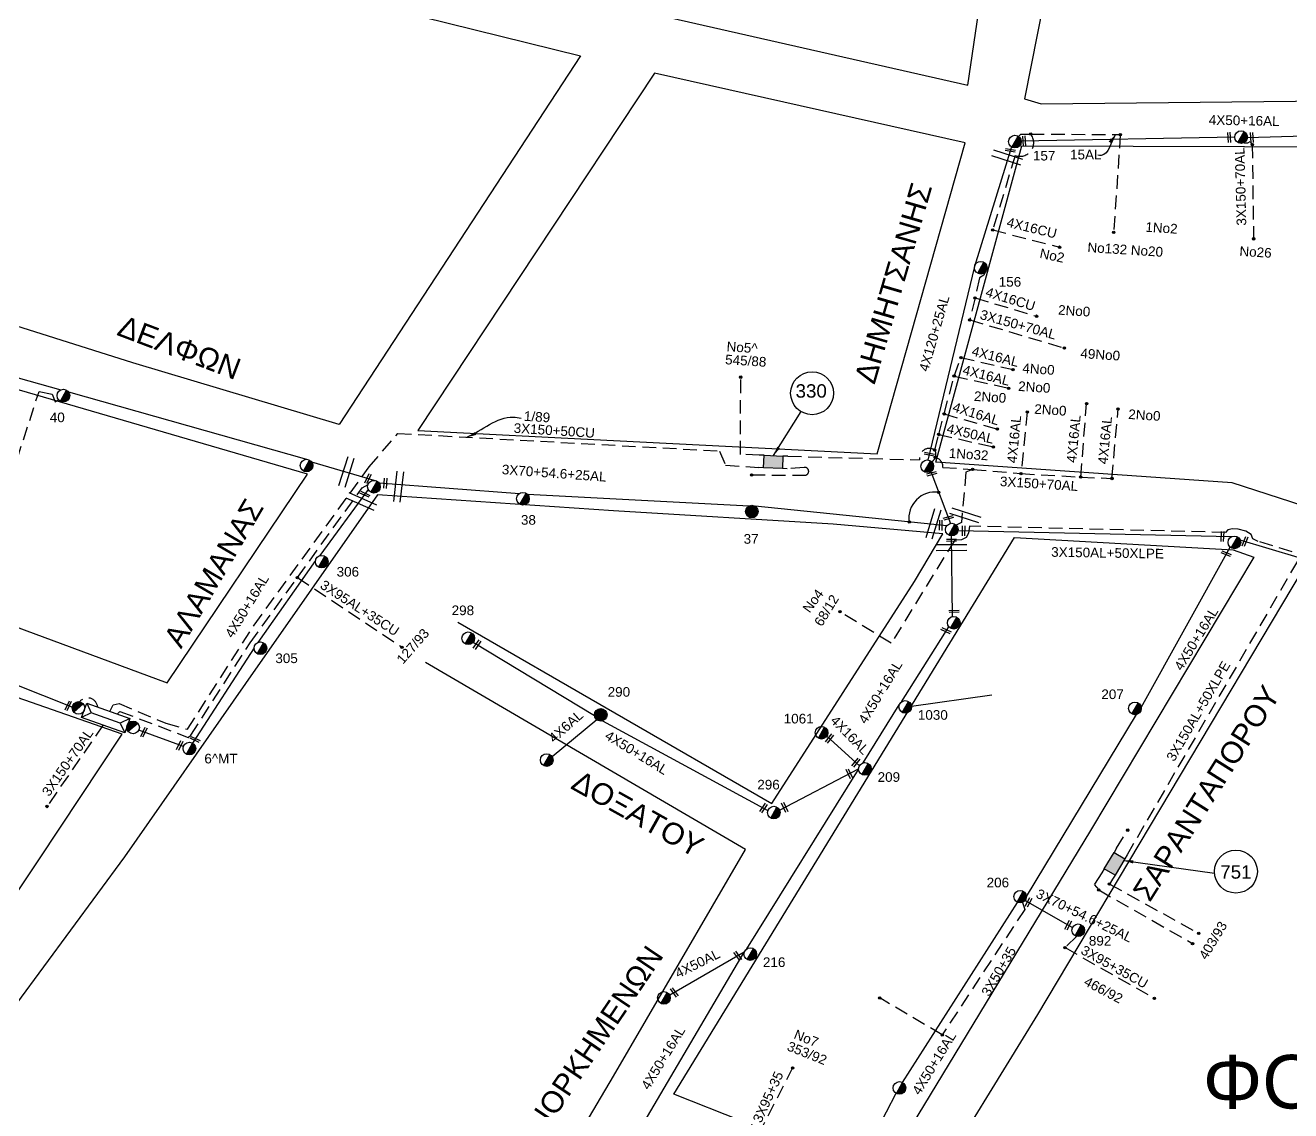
# Model space of a CAD drawing. Header units: millimetres. Extents: x 5016 to 7282, y 2879 to 3911.
# Drawn here: x 5348.2 to 5584.3, y 3512.2 to 3714.8 of the extents above; entities that cross this region are included whole.
import ezdxf

# ---------------------------------------------------------------- set-up
doc = ezdxf.new("R2010")
doc.units = ezdxf.units.MM
doc.linetypes.add('DASHED', pattern=[19.05, 12.7, -6.35])
for name, color, linetype in [('Link Box 4 Διευθύνσεων', 7, 'Continuous'), ('Άγνωστα', 7, 'Continuous'), ('Γέφυρες Εναέριου Δικτύου', 7, 'Continuous'), ('Γυμνά εναέρια ΧΤ (3Φ)   4x50AL', 7, 'Continuous'), ('Γυμνά εναέρια ΧΤ και ΦΟΠ (3Φ)   4x50+16AL', 7, 'Continuous'), ('Εναέρια παροχή ΧΤ 4x16', 7, 'SYN_LINE'), ('Επιγραφές - Σχήματα', 7, 'Continuous'), ('Καλώδια ΧΤ   15AL', 7, 'DASHED'), ('Καλώδια ΧΤ   3x150+50CU', 7, 'DASHED'), ('Καλώδια ΧΤ   3x150AL+50XLPE', 7, 'DASHED'), ('Καλώδια ΧΤ   3x95+35 CU', 7, 'DASHED'), ('Μηχανική τομή', 7, 'Continuous'), ('Στύλος Ξύλινος', 7, 'Continuous'), ('Στύλος Ξύλινος @ 1', 7, 'Continuous'), ('Στύλος ΦΜ', 7, 'Continuous'), ('Στύλος ΦΜ @ 1', 7, 'Continuous'), ('Συνδέσεις', 7, 'Continuous'), ('Συνεστραμμένα ΧΤ   3x70+54.6+25 AL', 7, 'SYN_LINE'), ('Συνεστραμμένα ΧΤ   4x120+25 AL', 7, 'SYN_LINE'), ('Τομή', 7, 'Continuous'), ('Υποσταθμός εναέριος 2 στύλων', 7, 'Continuous'), ('Υποσταθμός πόλεως', 7, 'Continuous'), ('Υπόβαθρο ΔΕΗ', 7, 'Continuous'), ('Υπόγεια καλώδια Δικτύου ΧΤ και Παρ. ΧΤ - 3X150+70 AL', 7, 'DASHED'), ('Υπόγεια καλώδια Παροχών ΧΤ   4x16AL', 7, 'DASHED'), ('Υπόγεια καλώδια Παροχών ΧΤ   4x16CU', 7, 'DASHED'), ('Υπόγεια καλώδια Παροχών ΧΤ   4x50AL', 7, 'DASHED')]:
    doc.layers.add(name, color=color, linetype=linetype)
doc.styles.get("Standard").update_dxf_attribs({"font": 'ARIAL.TTF'})
doc.linetypes.add('SYN_LINE', pattern='A,0.5,-0.0001,["/\\/\\/\\/",Standard,S=0.1,R=0,X=0,Y=-0.05],-0.25', length=0.7501)
doc.dimstyles.new('ISO-25', dxfattribs={"dimtxt": 2.5, "dimasz": 1.8, "dimexe": 1.25, "dimexo": 0.625, "dimtad": 1, "dimtxsty": 'Standard', "dimcen": 1.8, "dimadec": 0, "dimazin": 0, "dimtfac": 1, "dimtmove": 0, "dimatfit": 3, "dimfxl": 1.25, "dimarcsym": 0})

# ---------------------------------------------------------------- blocks, each defined once
blk = doc.blocks.new('ΥΠΑΡΧΩΝ ΤΣΙΜΕΝΤΕΝΙΟΣ ΣΤΥΛΟΣ')
at = {"layer": 'Στύλος ΦΜ'}
blk.add_hatch(color=7, dxfattribs=at).paths.add_polyline_path([(-1.29, -2.28, 0.574793), (2.62, 0, 0.268822), (1.3, 2.27)])
at = {"layer": 'Στύλος ΦΜ', "color": 7}
blk.add_line((-1.29, -2.28), (1.3, 2.27), dxfattribs=at)
blk.add_circle((0, 0), 2.62, dxfattribs=at)
at = {"layer": 'Στύλος ΦΜ', "flags": 4}
for tag, p in [('ΑΡΙΘΜΟΣ', (-4.68, 8.05)), ('ΤΥΠΟΣ', (-4.91, 3.03))]:
    blk.add_attdef(tag, p, '', height=4, dxfattribs=at)
blk = doc.blocks.new('LINK BOX 4 ΑΝΑΧΩΡΗΣΕΩΝ')
at = {"layer": 'Link Box 4 Διευθύνσεων', "ltscale": 40}
blk.add_hatch(color=256, dxfattribs=at).paths.add_polyline_path([(-3.54, 0), (-3.54, -4.67), (3.54, -4.67), (3.54, 0)])
for p, q in [((-3.54, 0), (-5.33, 0)), ((5.33, 0), (3.54, 0)), ((-3.54, -4.67), (-5.33, -4.67)), ((5.33, -4.67), (3.54, -4.67))]:
    blk.add_line(p, q, dxfattribs=at)
blk.add_lwpolyline([(-3.54, -4.67), (-3.54, 0), (3.54, 0), (3.54, -4.67)], close=True, dxfattribs=at)
blk = doc.blocks.new('ΥΠΑΡΧΩΝ ΞΥΛΙΝΟΣ ΣΤΥΛΟΣ')
at = {"layer": 'Στύλος Ξύλινος'}
h = blk.add_hatch(color=7, dxfattribs=at)
h.paths.add_polyline_path([(-2.62, 0, 0.270008), (-1.29, -2.28), (1.3, 2.27, 0.576266)])
h.paths.add_polyline_path([(-1.29, -2.28, 0.574793), (2.62, 0, 0.268822), (1.3, 2.27)])
at = {"layer": 'Στύλος Ξύλινος', "color": 7}
blk.add_line((-1.29, -2.28), (1.3, 2.27), dxfattribs=at)
blk.add_circle((0, 0), 2.62, dxfattribs=at)
at = {"layer": 'Στύλος Ξύλινος', "flags": 4}
for tag, p in [('ΑΡΙΘΜΟΣ', (-4.91, 8.6)), ('ΤΥΠΟΣ', (-4.85, 3.39))]:
    blk.add_attdef(tag, p, '', height=4, dxfattribs=at)
blk = doc.blocks.new('ΥΠΟΣΤΑΘΜΟΣ ΕΝΑΕΡΙΟΣ ΕΠΙ 2 ΣΤΥΛΩΝ')
at = {"layer": 'Υποσταθμός εναέριος 2 στύλων', "linetype": 'Continuous'}
for points in [[(-11.97, -2.11, 0.574793), (-8.45, -0.07, 0.268822), (-9.64, 1.98)], [(9.68, -2.15, 0.574793), (13.19, -0.1, 0.268822), (12.01, 1.95)]]:
    blk.add_hatch(color=256, dxfattribs=at).paths.add_polyline_path(points)
for p, q in [((-11.97, -2.11), (-9.64, 1.98)), ((9.68, -2.15), (12.01, 1.95))]:
    blk.add_line(p, q, dxfattribs=at)
for centre in [(-10.81, -0.07), (10.84, -0.1)]:
    blk.add_circle(centre, 2.36, dxfattribs=at)
at = {"layer": 'Υποσταθμός πόλεως', "linetype": 'Continuous', "ltscale": 40}
blk.add_lwpolyline([(-8.57, 2.82), (8.57, 2.82), (8.57, -2.82), (-8.57, -2.82)], close=True, dxfattribs=at)
for points in [[(-5.75, 0), (-8.57, 2.82)], [(-8.57, -2.82), (-5.75, 0)], [(-5.75, 0), (5.75, 0)], [(5.75, 0), (8.57, 2.82)], [(8.57, -2.82), (5.75, 0)]]:
    blk.add_lwpolyline(points, dxfattribs=at)
at = {"layer": 'Υποσταθμός εναέριος 2 στύλων', "ltscale": 40, "flags": 1}
for tag, p in [('ΜΕΤΑΣΧΗΜΑΤΙΣΜΟΣ', (14.09, 2.51)), ('ΙΣΧΥΣ', (14.07, -0.28)), ('ΑΡΙΘΜΟΣ', (14.19, -3))]:
    blk.add_attdef(tag, p, '', height=1.8, dxfattribs=at)
blk = doc.blocks.new('ΜΗΧΑΝΙΚΗ ΤΟΜΗ')
at = {"layer": 'Μηχανική τομή', "ltscale": 40}
for p, q in [((-1.89, 0.78), (1.89, 0.78)), ((1.89, 0), (-1.89, 0))]:
    blk.add_line(p, q, dxfattribs=at)
blk = doc.blocks.new('ΤΟΜΗ')
at = {"layer": 'Τομή', "ltscale": 40}
for p, q in [((-5.68, 0), (5.68, 0)), ((5.68, -2.33), (-5.68, -2.33))]:
    blk.add_line(p, q, dxfattribs=at)
blk = doc.blocks.new('_ΣΥΝΔΕΣΗ')
at = {"layer": 'Συνδέσεις', "linetype": 'SYN_LINE', "ltscale": 40}
blk.add_hatch(color=256, dxfattribs=at).paths.add_polyline_path([(0.5, -0.01, 1), (-0.5, -0.01, 1)])
at = {"layer": 'Συνδέσεις'}
blk.add_circle((0, -0.01), 0.5, dxfattribs=at)

msp = doc.modelspace()

# ---------------------------------------------------------------- linework, layer by layer
at = {"layer": 'Άγνωστα', "color": 6, "linetype": 'DASHED', "lineweight": -3, "ltscale": 0.2}
msp.add_lwpolyline([(5344.25, 3626.54), (5350.73, 3646.45), (5353.18, 3645.93), (5353.73, 3644.49), (5354.38, 3644.88)], dxfattribs=at)
at = {"layer": 'Άγνωστα', "lineweight": -3}
msp.add_lwpolyline([(5573.3, 3619.31), (5522.25, 3620.43)], dxfattribs=at)
at = {"layer": 'Άγνωστα', "color": 5, "lineweight": -3}
msp.add_lwpolyline([(5601.98, 3610.58), (5574.93, 3618.69)], dxfattribs=at)
at = {"layer": 'Άγνωστα', "color": 173, "linetype": 'DASHED', "lineweight": -3, "ltscale": 0.2}
msp.add_lwpolyline([(5398.94, 3611.69), (5418.47, 3598.69)], dxfattribs=at)
at = {"layer": 'Άγνωστα', "color": 2, "linetype": 'SYN_LINE', "lineweight": -3, "ltscale": 20}
msp.add_lwpolyline([(5513.55, 3587.72), (5528.56, 3589.8)], dxfattribs=at)
at = {"layer": 'Άγνωστα', "color": 2, "linetype": 'SYN_LINE', "lineweight": -3, "ltscale": 10}
msp.add_lwpolyline([(5454.81, 3585.16), (5446.5, 3578.21)], dxfattribs=at)
at = {"layer": 'Άγνωστα', "color": 1, "linetype": 'DASHED', "lineweight": -3, "ltscale": 0.2}
msp.add_lwpolyline([(5534.28, 3551.04), (5534.7, 3549.75), (5519.3, 3526.33), (5507.64, 3533.23)], dxfattribs=at)
at = {"layer": 'Γέφυρες Εναέριου Δικτύου', "lineweight": -3}
msp.add_arc((5517.93, 3622.81), 4.85, 81.8057, 188.6755, dxfattribs=at)
at = {"layer": 'Γυμνά εναέρια ΧΤ (3Φ)   4x50AL', "color": 2, "lineweight": -3}
msp.add_lwpolyline([(5482.34, 3541.76), (5468.43, 3533.72)], dxfattribs=at)
at = {"layer": 'Γυμνά εναέρια ΧΤ και ΦΟΠ (3Φ)   4x50+16AL', "color": 30, "lineweight": -3}
for points in [[(5608.34, 3694.69), (5576.25, 3693.8)], [(5573.9, 3693.88), (5534.05, 3693.18)]]:
    msp.add_lwpolyline(points, dxfattribs=at)
at = {"layer": 'Γυμνά εναέρια ΧΤ και ΦΟΠ (3Φ)   4x50+16AL', "color": 85, "lineweight": -3}
for points in [[(5412.16, 3628.15), (5403.15, 3615.79)], [(5402.32, 3614.88), (5391.57, 3599.59)], [(5390.86, 3598.6), (5379.37, 3580.8)], [(5377.66, 3580.13), (5369.32, 3583.19)]]:
    msp.add_lwpolyline(points, dxfattribs=at)
at = {"layer": 'Γυμνά εναέρια ΧΤ και ΦΟΠ (3Φ)   4x50+16AL', "color": 2, "lineweight": -3}
for points in [[(5521.2, 3604.4), (5521.01, 3619.47)], [(5511.67, 3588.49), (5520.51, 3602.52)], [(5431.72, 3599.62), (5454.39, 3585.92)], [(5504.56, 3577.11), (5511.26, 3587.91)], [(5455.9, 3584.94), (5486.76, 3568.21)], [(5482.84, 3542.41), (5503.7, 3575.87)], [(5488.95, 3568.3), (5503.69, 3575.97)], [(5462.45, 3507.9), (5482.34, 3541.76)]]:
    msp.add_lwpolyline(points, dxfattribs=at)
at = {"layer": 'Γυμνά εναέρια ΧΤ και ΦΟΠ (3Φ)   4x50+16AL', "color": 1, "lineweight": -3}
for points in [[(5556.43, 3587.47), (5573.03, 3617.4)], [(5535.03, 3552.13), (5555.59, 3586.14)], [(5511.9, 3517.45), (5533.36, 3551.06)], [(5503.5, 3501.53), (5510.72, 3515.42)]]:
    msp.add_lwpolyline(points, dxfattribs=at)
at = {"layer": 'Εναέρια παροχή ΧΤ 4x16', "color": 7, "lineweight": -3, "ltscale": 10}
msp.add_lwpolyline([(5497.76, 3582.09), (5503.86, 3576.57)], dxfattribs=at)
at = {"layer": 'Επιγραφές - Σχήματα', "lineweight": -3}
for centre in [(5495.01, 3646.1), (5574.12, 3556.81)]:
    msp.add_circle(centre, 4, dxfattribs=at)
at = {"layer": 'Καλώδια ΧΤ   15AL', "color": 30, "lineweight": -3, "ltscale": 0.2}
msp.add_lwpolyline([(5533.56, 3694.04), (5533.95, 3694.46), (5535.81, 3694.48), (5552.54, 3694.39), (5551.32, 3676.14)], dxfattribs=at)
at = {"layer": 'Καλώδια ΧΤ   3x150+50CU', "color": 30, "lineweight": -3, "ltscale": 0.2}
for points in [[(5485.15, 3634.55), (5481.64, 3634.68), (5481.69, 3649.11)], [(5363.92, 3586.72), (5364.56, 3587.94), (5365.66, 3588.18), (5374.36, 3584.5), (5378.4, 3583.38), (5390.86, 3602.82), (5412.35, 3632.38), (5417.69, 3638.6), (5477.7, 3635.32), (5478.85, 3632.69), (5485.06, 3632.22)]]:
    msp.add_lwpolyline(points, dxfattribs=at)
at = {"layer": 'Καλώδια ΧΤ   3x150+50CU', "color": 173, "lineweight": -3, "ltscale": 0.2}
msp.add_lwpolyline([(5365.32, 3586.22), (5365.82, 3586.71), (5378.53, 3581.86), (5379.06, 3582.25), (5390.13, 3599.53), (5398.94, 3611.69), (5411.03, 3628.44), (5412.12, 3629.05)], dxfattribs=at)
at = {"layer": 'Καλώδια ΧΤ   3x150+50CU', "color": 85, "lineweight": -3, "ltscale": 0.2}
msp.add_arc((5359.77, 3587.33), 1.9, 5.8301, 141.4753, dxfattribs=at)
at = {"layer": 'Καλώδια ΧΤ   3x150AL+50XLPE', "color": 1, "lineweight": -3, "ltscale": 0.2}
msp.add_line((5509.77, 3599.43), (5500.21, 3605.32), dxfattribs=at)
for points in [[(5578.27, 3618.44), (5577.27, 3618.93), (5576.98, 3619.73), (5575.99, 3620.37), (5574.56, 3620.75), (5573.51, 3620.81), (5572.63, 3620.58), (5572.19, 3620.11), (5524.38, 3621.31), (5524.22, 3620), (5523.8, 3619.17), (5522.87, 3618.72), (5521.63, 3618.68), (5509.77, 3599.43)], [(5638.64, 3613.38), (5639.66, 3613.33), (5640.52, 3613.11), (5641.1, 3612.82), (5641.73, 3612.23), (5642.04, 3611.59), (5642.17, 3610.86), (5642.32, 3610.01), (5641.95, 3609.01), (5640.9, 3608.01), (5640.62, 3603.51), (5640.34, 3599.09), (5606.69, 3610.07), (5606.54, 3610.86), (5605.87, 3611.61), (5605.02, 3612.21), (5603.84, 3612.65), (5602.38, 3612.95), (5601.1, 3612.98), (5599.97, 3612.76), (5599.18, 3611.95), (5578.27, 3618.44)]]:
    msp.add_lwpolyline(points, dxfattribs=at)
at = {"layer": 'Καλώδια ΧΤ   3x150AL+50XLPE', "color": 2, "lineweight": -3, "ltscale": 0.2}
for points in [[(5601.26, 3608.64), (5600.14, 3608.43), (5600.02, 3609.04), (5600.27, 3609.78), (5600.34, 3610.21), (5599.68, 3610.55), (5585.6, 3614.77), (5553.83, 3559.96)], [(5551.83, 3561.16), (5553.92, 3564.55)], [(5549.09, 3556.59), (5547.65, 3554.37), (5548.51, 3553.38), (5566.02, 3543.38)], [(5551.1, 3555.39), (5550.51, 3554.49), (5567.19, 3545.27)]]:
    msp.add_lwpolyline(points, dxfattribs=at)
at = {"layer": 'Καλώδια ΧΤ   3x95+35 CU', "color": 1, "lineweight": -3, "ltscale": 0.2}
for points in [[(5544.37, 3544.72), (5542.23, 3542.62), (5558.91, 3533.15)], [(5491.37, 3520.17), (5484.95, 3507.67)]]:
    msp.add_lwpolyline(points, dxfattribs=at)
at = {"layer": 'Συνεστραμμένα ΧΤ   3x70+54.6+25 AL', "color": 6, "lineweight": -3, "ltscale": 20}
for points in [[(5321.73, 3656.04), (5354.76, 3646.72)], [(5356.22, 3646.35), (5400.64, 3633.78)], [(5401.59, 3633.31), (5413.67, 3629.73)]]:
    msp.add_lwpolyline(points, dxfattribs=at)
at = {"layer": 'Συνεστραμμένα ΧΤ   3x70+54.6+25 AL', "color": 173, "lineweight": -3, "ltscale": 20}
for points in [[(5517.15, 3631.48), (5520.83, 3621.79)], [(5414.15, 3629.38), (5440.38, 3627.38)], [(5441.86, 3627.24), (5483.28, 3625.1)], [(5520.16, 3621.36), (5484.38, 3625.02)]]:
    msp.add_lwpolyline(points, dxfattribs=at)
at = {"layer": 'Συνεστραμμένα ΧΤ   3x70+54.6+25 AL', "color": 85, "lineweight": -3, "ltscale": 20}
msp.add_lwpolyline([(5356.91, 3587.48), (5329.12, 3598.49)], dxfattribs=at)
at = {"layer": 'Συνεστραμμένα ΧΤ   3x70+54.6+25 AL', "color": 1, "lineweight": -3, "ltscale": 10}
msp.add_lwpolyline([(5534.79, 3551.42), (5543.62, 3546.36)], dxfattribs=at)
at = {"layer": 'Συνεστραμμένα ΧΤ   4x120+25 AL', "color": 173, "linetype": 'SYN_LINE', "lineweight": -3, "ltscale": 20}
msp.add_lwpolyline([(5532.23, 3692.1), (5525.34, 3669.76), (5516.62, 3633.64)], dxfattribs=at)
at = {"layer": 'Υπόβαθρο ΔΕΗ', "lineweight": -3}
for points in [[(5524.09, 3703.61), (5533.76, 3769.53), (5493.57, 3775.93), (5441.86, 3784.51), (5441.86, 3784.51), (5411.01, 3790.51), (5352.77, 3802.17), (5338.51, 3805), (5326.7, 3790.78), (5316.76, 3777.01), (5309.9, 3765.98), (5305.09, 3756.62), (5317.13, 3753.47), (5371.75, 3739.38), (5447.4, 3720.97), (5457.92, 3718.6), (5524.09, 3703.61)], [(5457.92, 3637.26), (5507.15, 3634.77), (5523.6, 3692.86), (5465.58, 3705.83), (5465.58, 3705.83), (5421.4, 3639.13)], [(5625.72, 3505.51), (5627.44, 3524.59), (5631.66, 3569.47), (5634.2, 3597.83), (5586.5, 3612.99), (5537.07, 3530.13), (5516.36, 3496.38), (5516.36, 3496.38), (5565.5, 3476.96), (5589.41, 3467.1), (5620.96, 3455.1), (5623.1, 3478.41)]]:
    msp.add_lwpolyline(points, close=True, dxfattribs=at)
for points in [[(5451.79, 3709.1), (5406.75, 3640.29), (5368.24, 3651.79), (5331.76, 3663.26), (5292.36, 3675.39), (5262.99, 3684.38), (5288.95, 3727.9), (5300.79, 3748.02), (5357.79, 3732.37), (5451.79, 3709.1)], [(5538.27, 3719.29), (5534.67, 3701.05), (5537.74, 3700.12), (5597.15, 3700.73), (5640.84, 3701.07), (5641.53, 3719.02), (5626.12, 3721.33), (5611.74, 3722.22), (5586.73, 3722.68), (5564.77, 3721.66), (5538.27, 3719.29)], [(5640.06, 3691.98), (5635.05, 3609.43), (5573.43, 3629.37), (5518.12, 3633.23), (5534.13, 3692.31), (5596.49, 3692.11), (5629.27, 3692.11), (5640.06, 3691.98)], [(5237.77, 3642.74), (5374.63, 3592.02), (5400.85, 3631.02), (5255.92, 3673.24), (5237.77, 3642.74)], [(5428.91, 3603.36), (5487.52, 3569.51), (5514.14, 3610.97), (5519.44, 3619.88), (5498.94, 3621.66), (5457.92, 3624.18), (5413.9, 3627.13), (5389.23, 3591.89), (5366.64, 3559.59), (5346.52, 3532.16), (5334.32, 3515.15)], [(5577.47, 3615.53), (5546.97, 3564.45), (5507.85, 3499.97), (5469.23, 3515.27), (5532.81, 3619.15), (5573.58, 3616.85), (5577.47, 3615.53)], [(5457.92, 3518.6), (5482.55, 3560.93), (5422.85, 3595.84)]]:
    msp.add_lwpolyline(points, dxfattribs=at)
msp.add_lwpolyline([(5323.69, 3518.61), (5350.66, 3559.03), (5366.26, 3582.45), (5321.78, 3597.94), (5278.52, 3613.52), (5229.88, 3630.77), (5205.05, 3590.34), (5182.3, 3556.37), (5156.55, 3517.34), (5210.34, 3485.77), (5260.52, 3456.39), (5313.76, 3425.45, 0.301976), (5322.81, 3426.94), (5355.81, 3473.82, -0.298175), (5373.18, 3478.44), (5424.41, 3461.81), (5457.92, 3518.6)], format="xyb", dxfattribs=at)
at = {"layer": 'Υπόγεια καλώδια Δικτύου ΧΤ και Παρ. ΧΤ - 3X150+70 AL', "color": 30, "lineweight": -3, "ltscale": 0.2}
for points in [[(5575.63, 3692.87), (5576.33, 3692.84), (5576.76, 3693.08), (5577.17, 3692.5), (5577.41, 3674.93)], [(5524.98, 3631.89), (5523.73, 3631.37), (5522.87, 3621.98), (5521.93, 3621.47)]]:
    msp.add_lwpolyline(points, dxfattribs=at)
at = {"layer": 'Υπόγεια καλώδια Δικτύου ΧΤ και Παρ. ΧΤ - 3X150+70 AL', "color": 173, "lineweight": -3, "ltscale": 0.2}
msp.add_lwpolyline([(5527.23, 3668.61), (5527.07, 3668.14), (5526.25, 3667.63), (5525.43, 3663.9), (5524.44, 3659.78), (5542.11, 3654.54)], dxfattribs=at)
at = {"layer": 'Υπόγεια καλώδια Δικτύου ΧΤ και Παρ. ΧΤ - 3X150+70 AL', "color": 30, "lineweight": -3, "ltscale": 0.2}
for points in [[(5490.47, 3634.34), (5515.08, 3633.67, -0.649251), (5517.9, 3635.51, 12.525387)], [(5518.03, 3634.11, -0.363854), (5519.43, 3632.27), (5524.98, 3631.89), (5533.99, 3631.11), (5545.16, 3630.46), (5550.99, 3630.19)], [(5483.71, 3630.86), (5493.64, 3630.8, 1.071682), (5493.55, 3632.25), (5490.38, 3632.01)]]:
    msp.add_lwpolyline(points, format="xyb", dxfattribs=at)
at = {"layer": 'Υπόγεια καλώδια Δικτύου ΧΤ και Παρ. ΧΤ - 3X150+70 AL', "color": 1, "lineweight": -3, "ltscale": 0.2}
msp.add_lwpolyline([(5362.66, 3584.18), (5352.21, 3568.97)], dxfattribs=at)
at = {"layer": 'Υπόγεια καλώδια Παροχών ΧΤ   4x16AL', "color": 30, "lineweight": -3, "ltscale": 0.2}
msp.add_lwpolyline([(5517.32, 3633.32, 0.432418), (5517.9, 3635.51), (5518.64, 3638.41), (5519.67, 3642.23), (5521.53, 3649.31), (5522.79, 3652.75), (5532.53, 3650.53)], format="xyb", dxfattribs=at)
for points in [[(5521.53, 3649.31), (5531.68, 3647.04)], [(5519.67, 3642.23), (5529.6, 3639.43)], [(5535.17, 3642.6), (5533.99, 3631.11)], [(5545.16, 3630.46), (5546.24, 3644.16)], [(5550.99, 3630.19), (5552.13, 3643.17)]]:
    msp.add_lwpolyline(points, dxfattribs=at)
at = {"layer": 'Υπόγεια καλώδια Παροχών ΧΤ   4x16CU', "color": 30, "lineweight": -3, "ltscale": 0.2}
msp.add_lwpolyline([(5535.81, 3694.48, -0.76624), (5532.91, 3690.5), (5528.73, 3676.59), (5541.2, 3673.37)], format="xyb", dxfattribs=at)
at = {"layer": 'Υπόγεια καλώδια Παροχών ΧΤ   4x16CU', "color": 173, "lineweight": -3, "ltscale": 0.2}
msp.add_lwpolyline([(5525.43, 3663.9), (5536.91, 3660.49)], dxfattribs=at)
at = {"layer": 'Υπόγεια καλώδια Παροχών ΧΤ   4x50AL', "color": 30, "lineweight": -3, "ltscale": 0.2}
msp.add_lwpolyline([(5518.64, 3638.41), (5528.85, 3636.08)], dxfattribs=at)

# ---------------------------------------------------------------- block references
at = {"layer": 'Link Box 4 Διευθύνσεων', "lineweight": -3}
for p, xscale, yscale, zscale, rotation in [((5487.81, 3634.45), 0.4999999999999871, 0.4999999999999871, 0.4999999999999871, 357.7837363377905), ((5550.46, 3558.87), 0.5000000000000029, 0.5000000000000029, 0.5000000000000029, 59.11339680708837)]:
    msp.add_blockref('LINK BOX 4 ΑΝΑΧΩΡΗΣΕΩΝ', p, dxfattribs=dict(at, xscale=xscale, yscale=yscale, zscale=zscale, rotation=rotation))
at = {"layer": 'Μηχανική τομή', "lineweight": -3}
for p, xscale, yscale, zscale, rotation in [((5534.78, 3693.19), 0.4999999999998695, 0.4999999999998695, 0.4999999999998695, 93.86653427831513), ((5573.05, 3693.87), 0.4999999999998695, 0.4999999999998695, 0.4999999999998695, 93.86653427831513), ((5577.29, 3693.83), 0.4999999999998695, 0.4999999999998695, 0.4999999999998695, 93.86653427831513), ((5531.97, 3691.26), 0.5000000000000292, 0.5000000000000292, 0.5000000000000292, 349.4126297585973), ((5516.85, 3634.55), 0.5000000000000292, 0.5000000000000292, 0.5000000000000292, 349.4126297585973), ((5411.92, 3630.25), 0.4999999999998747, 0.4999999999998747, 0.4999999999998747, 243.2995934672396), ((5517.37, 3630.9), 0.5000000000000346, 0.5000000000000346, 0.5000000000000346, 15.24670368195573), ((5415.16, 3629.3), 0.4999999999998744, 0.4999999999998744, 0.4999999999998744, 266.4023405474641), ((5411.63, 3627.42), 0.4999999999997758, 0.4999999999997758, 0.4999999999997758, 155.4170552778082), ((5520.51, 3622.64), 0.5000000000000346, 0.5000000000000346, 0.5000000000000346, 15.24670368195573), ((5519.22, 3621.45), 0.5000000000000048, 0.5000000000000048, 0.5000000000000048, 88.68236118846227), ((5523.47, 3620.41), 0.5000000000000048, 0.5000000000000048, 0.5000000000000048, 88.68236118846227), ((5521.02, 3618.47), 0.5000000000000092, 0.5000000000000092, 0.5000000000000092, 0.9425303112176302), ((5571.8, 3619.35), 0.5000000000000007, 0.5000000000000007, 0.5000000000000007, 86.98303215144347), ((5576, 3618.37), 0.4999999999999785, 0.4999999999999785, 0.4999999999999785, 69.80461611731508), ((5572.23, 3615.96), 0.4999999999999611, 0.4999999999999611, 0.4999999999999611, 339.6533345836296), ((5521.51, 3605.19), 0.4999999999999167, 0.4999999999999167, 0.4999999999999167, 0.9425303112178043), ((5519.92, 3601.6), 0.4999999999999667, 0.4999999999999667, 0.4999999999999667, 334.552321946469), ((5432.63, 3599.07), 0.4999999999998433, 0.4999999999998433, 0.4999999999998433, 55.81875398751519), ((5355.97, 3587.86), 0.4999999999998492, 0.4999999999998492, 0.4999999999998492, 244.2556841975095), ((5370.11, 3582.9), 0.4999999999998492, 0.4999999999998492, 0.4999999999998492, 244.2556841975095), ((5376.8, 3580.44), 0.4999999999998492, 0.4999999999998492, 0.4999999999998492, 244.2556841975095), ((5379.92, 3581.65), 0.4999999999997758, 0.4999999999997758, 0.4999999999997758, 155.4170552778082), ((5498.39, 3581.52), 0.4999999999999479, 0.4999999999999479, 0.4999999999999479, 51.53510426302836), ((5502.13, 3575.16), 0.4999999999998208, 0.4999999999998208, 0.4999999999998208, 115.3022290004809), ((5503.35, 3577.03), 0.4999999999999479, 0.4999999999999479, 0.4999999999999479, 51.53510426302836), ((5486.08, 3568.58), 0.4999999999998433, 0.4999999999998433, 0.4999999999998433, 55.81875398751519), ((5490.08, 3568.89), 0.4999999999998208, 0.4999999999998208, 0.4999999999998208, 115.3022290004809), ((5535.57, 3550.98), 0.4999999999998703, 0.4999999999998703, 0.4999999999998703, 62.29760671996969), ((5542.99, 3546.72), 0.4999999999998703, 0.4999999999998703, 0.4999999999998703, 62.29760671996969), ((5480.95, 3540.96), 0.4999999999999639, 0.4999999999999639, 0.4999999999999639, 305.6164988725668), ((5469.12, 3534.13), 0.4999999999999639, 0.4999999999999639, 0.4999999999999639, 305.6164988725668)]:
    msp.add_blockref('ΜΗΧΑΝΙΚΗ ΤΟΜΗ', p, dxfattribs=dict(at, xscale=xscale, yscale=yscale, zscale=zscale, rotation=rotation))
at = {"layer": 'Στύλος Ξύλινος @ 1', "lineweight": -3, "ltscale": 40}
ref = msp.add_blockref('ΥΠΑΡΧΩΝ ΞΥΛΙΝΟΣ ΣΤΥΛΟΣ', (5483.76, 3624.02), dxfattribs=dict(at, xscale=0.4499999999998181, yscale=0.4499999999998181, zscale=0.4499999999998181))
ref.add_attrib('ΤΥΠΟΣ', '37', (5482.23, 3618.01), dxfattribs={"layer": 'Στύλος Ξύλινος', "height": 1.8, "flags": 4})
ref = msp.add_blockref('ΥΠΑΡΧΩΝ ΞΥΛΙΝΟΣ ΣΤΥΛΟΣ', (5455.56, 3586.07), dxfattribs=dict(at, xscale=0.4499999999998181, yscale=0.4499999999998181, zscale=0.4499999999998181))
ref.add_attrib('ΤΥΠΟΣ', '290', (5456.85, 3589.45), dxfattribs={"layer": 'Στύλος Ξύλινος', "height": 1.8, "flags": 4})
at = {"layer": 'Στύλος ΦΜ @ 1', "lineweight": -3, "ltscale": 40}
ref = msp.add_blockref('ΥΠΑΡΧΩΝ ΤΣΙΜΕΝΤΕΝΙΟΣ ΣΤΥΛΟΣ', (5532.88, 3693.08), dxfattribs=dict(at, xscale=0.4499999999998181, yscale=0.4499999999998181, zscale=0.4499999999998181))
ref.add_attrib('ΤΥΠΟΣ', '157', (5536.23, 3689.55), dxfattribs={"layer": 'Στύλος ΦΜ', "height": 1.8, "flags": 4})
at = {"layer": 'Στύλος ΦΜ @ 1', "lineweight": -3, "ltscale": 40, "xscale": 0.4499999999998181, "yscale": 0.4499999999998181, "zscale": 0.4499999999998181}
for p in [(5575.08, 3693.91), (5400.64, 3632.61), (5516.5, 3632.47), (5413.23, 3628.64), (5521.09, 3620.64), (5573.83, 3618.26), (5521.44, 3603.25), (5445.48, 3577.63), (5467.35, 3533.24), (5511.32, 3516.43)]:
    msp.add_blockref('ΥΠΑΡΧΩΝ ΤΣΙΜΕΝΤΕΝΙΟΣ ΣΤΥΛΟΣ', p, dxfattribs=at)
at = {"layer": 'Στύλος ΦΜ @ 1', "lineweight": -3, "ltscale": 40}
ref = msp.add_blockref('ΥΠΑΡΧΩΝ ΤΣΙΜΕΝΤΕΝΙΟΣ ΣΤΥΛΟΣ', (5526.5, 3669.53), dxfattribs=dict(at, xscale=0.4499999999998181, yscale=0.4499999999998181, zscale=0.4499999999998181))
ref.add_attrib('ΤΥΠΟΣ', '156', (5529.85, 3666), dxfattribs={"layer": 'Στύλος ΦΜ', "height": 1.8, "flags": 4})
ref = msp.add_blockref('ΥΠΑΡΧΩΝ ΤΣΙΜΕΝΤΕΝΙΟΣ ΣΤΥΛΟΣ', (5355.27, 3645.66), dxfattribs=dict(at, xscale=0.4499999999998181, yscale=0.4499999999998181, zscale=0.4499999999998181))
ref.add_attrib('ΤΥΠΟΣ', '40', (5352.72, 3640.7), dxfattribs={"layer": 'Στύλος ΦΜ', "height": 1.8, "flags": 4})
ref = msp.add_blockref('ΥΠΑΡΧΩΝ ΤΣΙΜΕΝΤΕΝΙΟΣ ΣΤΥΛΟΣ', (5441.04, 3626.4), dxfattribs=dict(at, xscale=0.4499999999998181, yscale=0.4499999999998181, zscale=0.4499999999998181))
ref.add_attrib('ΤΥΠΟΣ', '38', (5440.66, 3621.56), dxfattribs={"layer": 'Στύλος ΦΜ', "height": 1.8, "flags": 4})
ref = msp.add_blockref('ΥΠΑΡΧΩΝ ΤΣΙΜΕΝΤΕΝΙΟΣ ΣΤΥΛΟΣ', (5403.48, 3614.66), dxfattribs=dict(at, xscale=0.4499999999998181, yscale=0.4499999999998181, zscale=0.4499999999998181))
ref.add_attrib('ΤΥΠΟΣ', '306', (5406.26, 3611.88), dxfattribs={"layer": 'Στύλος ΦΜ', "height": 1.8, "flags": 4})
ref = msp.add_blockref('ΥΠΑΡΧΩΝ ΤΣΙΜΕΝΤΕΝΙΟΣ ΣΤΥΛΟΣ', (5430.82, 3600.37), dxfattribs=dict(at, xscale=0.4499999999998181, yscale=0.4499999999998181, zscale=0.4499999999998181))
ref.add_attrib('ΤΥΠΟΣ', '298', (5427.73, 3604.68), dxfattribs={"layer": 'Στύλος ΦΜ', "height": 1.8, "flags": 4})
ref = msp.add_blockref('ΥΠΑΡΧΩΝ ΤΣΙΜΕΝΤΕΝΙΟΣ ΣΤΥΛΟΣ', (5392.03, 3598.51), dxfattribs=dict(at, xscale=0.4499999999998181, yscale=0.4499999999998181, zscale=0.4499999999998181))
ref.add_attrib('ΤΥΠΟΣ', '305', (5394.82, 3595.73), dxfattribs={"layer": 'Στύλος ΦΜ', "height": 1.8, "flags": 4})
ref = msp.add_blockref('ΥΠΑΡΧΩΝ ΤΣΙΜΕΝΤΕΝΙΟΣ ΣΤΥΛΟΣ', (5555.27, 3587.28), dxfattribs=dict(at, xscale=0.4499999999998181, yscale=0.4499999999998181, zscale=0.4499999999998181))
ref.add_attrib('ΤΥΠΟΣ', '207', (5549, 3589.01), dxfattribs={"layer": 'Στύλος ΦΜ', "height": 1.8, "flags": 4})
ref = msp.add_blockref('ΥΠΑΡΧΩΝ ΤΣΙΜΕΝΤΕΝΙΟΣ ΣΤΥΛΟΣ', (5512.39, 3587.56), dxfattribs=dict(at, xscale=0.4499999999998181, yscale=0.4499999999998181, zscale=0.4499999999998181))
ref.add_attrib('ΤΥΠΟΣ', '1030', (5514.75, 3585.15), dxfattribs={"layer": 'Στύλος ΦΜ', "height": 1.8, "flags": 4})
ref = msp.add_blockref('ΥΠΑΡΧΩΝ ΤΣΙΜΕΝΤΕΝΙΟΣ ΣΤΥΛΟΣ', (5496.77, 3582.72), dxfattribs=dict(at, xscale=0.4499999999998181, yscale=0.4499999999998181, zscale=0.4499999999998181))
ref.add_attrib('ΤΥΠΟΣ', '1061', (5489.71, 3584.46), dxfattribs={"layer": 'Στύλος ΦΜ', "height": 1.8, "flags": 4})
ref = msp.add_blockref('ΥΠΑΡΧΩΝ ΤΣΙΜΕΝΤΕΝΙΟΣ ΣΤΥΛΟΣ', (5378.79, 3579.78), dxfattribs=dict(at, xscale=0.4499999999998181, yscale=0.4499999999998181, zscale=0.4499999999998181))
ref.add_attrib('ΤΥΠΟΣ', '6^ MT', (5381.57, 3577), dxfattribs={"layer": 'Στύλος ΦΜ', "height": 1.8, "flags": 4})
ref = msp.add_blockref('ΥΠΑΡΧΩΝ ΤΣΙΜΕΝΤΕΝΙΟΣ ΣΤΥΛΟΣ', (5504.87, 3575.97), dxfattribs=dict(at, xscale=0.4499999999998181, yscale=0.4499999999998181, zscale=0.4499999999998181))
ref.add_attrib('ΤΥΠΟΣ', '209', (5507.24, 3573.56), dxfattribs={"layer": 'Στύλος ΦΜ', "height": 1.8, "flags": 4})
ref = msp.add_blockref('ΥΠΑΡΧΩΝ ΤΣΙΜΕΝΤΕΝΙΟΣ ΣΤΥΛΟΣ', (5487.87, 3567.83), dxfattribs=dict(at, xscale=0.4499999999998181, yscale=0.4499999999998181, zscale=0.4499999999998181))
ref.add_attrib('ΤΥΠΟΣ', '296', (5484.78, 3572.14), dxfattribs={"layer": 'Στύλος ΦΜ', "height": 1.8, "flags": 4})
ref = msp.add_blockref('ΥΠΑΡΧΩΝ ΤΣΙΜΕΝΤΕΝΙΟΣ ΣΤΥΛΟΣ', (5533.85, 3552.13), dxfattribs=dict(at, xscale=0.4499999999998181, yscale=0.4499999999998181, zscale=0.4499999999998181))
ref.add_attrib('ΤΥΠΟΣ', '206', (5527.59, 3553.87), dxfattribs={"layer": 'Στύλος ΦΜ', "height": 1.8, "flags": 4})
ref = msp.add_blockref('ΥΠΑΡΧΩΝ ΤΣΙΜΕΝΤΕΝΙΟΣ ΣΤΥΛΟΣ', (5544.68, 3545.86), dxfattribs=dict(at, xscale=0.4499999999998181, yscale=0.4499999999998181, zscale=0.4499999999998181))
ref.add_attrib('ΤΥΠΟΣ', '892', (5546.67, 3542.99), dxfattribs={"layer": 'Στύλος ΦΜ', "height": 1.8, "flags": 4})
ref = msp.add_blockref('ΥΠΑΡΧΩΝ ΤΣΙΜΕΝΤΕΝΙΟΣ ΣΤΥΛΟΣ', (5483.46, 3541.4), dxfattribs=dict(at, xscale=0.4499999999998181, yscale=0.4499999999998181, zscale=0.4499999999998181))
ref.add_attrib('ΤΥΠΟΣ', '216', (5485.83, 3539), dxfattribs={"layer": 'Στύλος ΦΜ', "height": 1.8, "flags": 4})
at = {"layer": 'Συνδέσεις', "lineweight": -3, "xscale": 0.4499999999998181, "yscale": 0.4499999999998181, "zscale": 0.4499999999998181}
for p in [(5535.81, 3694.48), (5552.54, 3694.39), (5577.17, 3692.5), (5528.73, 3676.59), (5551.32, 3676.14), (5541.2, 3673.37), (5577.41, 3674.93), (5525.43, 3663.9), (5524.44, 3659.78), (5536.91, 3660.49), (5542.11, 3654.54), (5522.79, 3652.75), (5481.69, 3649.11), (5521.53, 3649.31), (5532.53, 3650.53), (5531.68, 3647.04), (5519.67, 3642.23), (5535.17, 3642.6), (5546.24, 3644.16), (5552.13, 3643.17), (5518.64, 3638.41), (5529.6, 3639.43), (5517.9, 3635.51), (5528.85, 3636.08), (5518.03, 3634.11), (5483.71, 3630.86), (5524.98, 3631.89), (5533.99, 3631.11), (5545.16, 3630.46), (5550.99, 3630.19), (5518.62, 3627.61), (5513.14, 3622.08), (5398.94, 3611.69), (5500.21, 3605.33), (5418.47, 3598.69), (5352.21, 3568.97), (5553.92, 3564.55), (5548.51, 3553.38), (5550.51, 3554.49), (5567.19, 3545.27), (5566.02, 3543.38), (5542.23, 3542.62), (5507.64, 3533.23), (5558.91, 3533.15), (5519.3, 3526.33), (5491.37, 3520.17)]:
    msp.add_blockref('_ΣΥΝΔΕΣΗ', p, dxfattribs=at)
at = {"layer": 'Τομή', "lineweight": -3}
for p, xscale, yscale, zscale, rotation in [((5531.24, 3689.53), 0.4999999999998012, 0.4999999999998012, 0.4999999999998012, 162.1210592048564), ((5408.65, 3631.22), 0.4999999999997916, 0.4999999999997916, 0.4999999999997916, 252.6052056050622), ((5418.41, 3628.59), 0.4999999999998168, 0.4999999999998168, 0.4999999999998168, 263.3619222722544), ((5411.11, 3626.42), 0.4999999999998354, 0.4999999999998354, 0.4999999999998354, 336.2297435268611), ((5518.22, 3621.56), 0.4999999999998145, 0.4999999999998145, 0.4999999999998145, 252.9909100498055), ((5523.43, 3622.76), 0.4999999999998012, 0.4999999999998012, 0.4999999999998012, 162.1210592048564), ((5521.04, 3616.7), 0.4999999999998035, 0.4999999999998035, 0.4999999999998035, 180.3526033805429)]:
    msp.add_blockref('ΤΟΜΗ', p, dxfattribs=dict(at, xscale=xscale, yscale=yscale, zscale=zscale, rotation=rotation))
at = {"layer": 'Υποσταθμός εναέριος 2 στύλων', "lineweight": -3, "xscale": 0.4999999999998126, "yscale": 0.4999999999998126, "zscale": 0.4999999999998126, "rotation": 160.4453630251978}
msp.add_blockref('ΥΠΟΣΤΑΘΜΟΣ ΕΝΑΕΡΙΟΣ ΕΠΙ 2 ΣΤΥΛΩΝ', (5363.17, 3585.49), dxfattribs=at)

# ---------------------------------------------------------------- texts
at = {"layer": 'Γυμνά εναέρια ΧΤ (3Φ)   4x50AL', "color": 7, "lineweight": -3, "insert": (5469.21, 3538.49), "char_height": 1.8, "width": 168.3718, "attachment_point": 1, "rotation": 26.3958}
msp.add_mtext('4X50AL', dxfattribs=at)
at = {"layer": 'Γυμνά εναέρια ΧΤ και ΦΟΠ (3Φ)   4x50+16AL', "color": 7, "lineweight": -3, "char_height": 1.8, "width": 168.3718, "attachment_point": 1}
for s, insert, rotation in [('4X50+16AL', (5569.08, 3698.03), 358.9569), ('4X120+25AL', (5514.92, 3650.51), 73.9821), ('4X50+16AL', (5385.31, 3601.2), 58.7033), ('68/12', (5495.29, 3603.35), 58.5658), ('4X50+16AL', (5562.49, 3595.1), 58.5658), ('4X50+16AL', (5503.52, 3585.16), 58.5658), ('4X50+16AL', (5457.1, 3583.25), 328.3447), ('4X50+16AL', (5462.99, 3516.86), 58.5658), ('4X50+16AL', (5513.56, 3515.89), 58.5658)]:
    msp.add_mtext(s, dxfattribs=dict(at, insert=insert, rotation=rotation))
at = {"layer": 'Εναέρια παροχή ΧΤ 4x16', "color": 7, "lineweight": -3, "insert": (5499.57, 3586.12), "char_height": 1.8, "width": 168.3718, "attachment_point": 1, "rotation": 314.4782}
msp.add_mtext('4X16AL', dxfattribs=at)
at = {"layer": 'Επιγραφές - Σχήματα', "color": 7, "lineweight": -3, "width": 168.3718, "attachment_point": 1}
for s, insert, char_height, rotation in [('ΔΗΜΗΤΣΑΝΗΣ', (5502.83, 3648.73), 4, 73.7676), ('1No2', (5557.29, 3678.05), 1.8, 356.391), ('No2', (5537.74, 3673.15), 1.8, 348.2648), ('Νο132 Νο20', (5546.48, 3674.26), 1.8, 356.391), ('No26', (5574.85, 3673.55), 1.8, 356.391), ('2No0', (5540.99, 3662.58), 1.8, 356.391), ('ΔΕΛΦΩΝ', (5366.48, 3660.76), 4, 339.1781), ('No5^ ', (5479.12, 3655.74), 1.8, 356.391), ('49No0', (5545.16, 3654.46), 1.8, 356.391), ('545/88', (5478.85, 3653.32), 1.8, 356.391), ('4No0', (5534.33, 3651.7), 1.8, 356.391), ('2No0', (5533.54, 3648.34), 1.8, 356.391), ('2No0', (5525.29, 3646.48), 1.8, 356.391), ('1/89', (5441.29, 3642.76), 1.8, 356.391), ('2No0', (5536.55, 3644.08), 1.8, 356.391), ('2No0', (5554.1, 3643.11), 1.8, 356.391), ('1No32', (5520.59, 3635.84), 1.8, 356.391), ('ΑΛΑΜΑΝΑΣ', (5373.78, 3600.29), 4, 59.6645), ('3X95AL+35CU', (5404, 3611.35), 1.8, 327.0601), ('No4', (5493.1, 3606.02), 1.8, 53.5995), ('127/93', (5417.28, 3596.59), 1.8, 48.8716), ('ΣΑΡΑΝΤΑΠΟΡΟΥ', (5554.66, 3553.08), 4, 57.7592), ('4X6AL', (5445.64, 3582.06), 1.8, 41.8782), ('ΔΟΞΑΤΟΥ', (5451.7, 3575.91), 4, 330.788), ('403/93', (5567.09, 3541.14), 1.8, 59.0566), ('ΕΛ. ΠΟΛΙΟΡΚΗΜΕΝΩΝ', (5430.16, 3493.09), 4, 55.9526), ('3X50+35', (5526.5, 3534.26), 1.8, 59.6371), ('466/92', (5546.42, 3537.3), 1.8, 332.2161), ('No7', (5492.12, 3527.39), 1.8, 338.2674), ('353/92', (5490.84, 3525.18), 1.8, 338.2674)]:
    msp.add_mtext(s, dxfattribs=dict(at, insert=insert, char_height=char_height, rotation=rotation))
at = {"layer": 'Επιγραφές - Σχήματα', "lineweight": -3, "char_height": 2.5, "attachment_point": 1}
for s, insert, width in [('330', (5491.93, 3647.78), 6.3466), ('751', (5571.2, 3557.99), 6.4007)]:
    msp.add_mtext(s, dxfattribs=dict(at, insert=insert, width=width))
at = {"layer": 'Επιγραφές - Σχήματα', "color": 7, "lineweight": -3, "insert": (5567.92, 3522.59), "char_height": 10, "width": 168.3718, "attachment_point": 1}
msp.add_mtext('ΦΟ-30', dxfattribs=at)
at = {"layer": 'Καλώδια ΧΤ   15AL', "color": 7, "lineweight": -3, "insert": (5543.16, 3691.55), "char_height": 1.8, "width": 168.3718, "attachment_point": 1}
msp.add_mtext('15AL', dxfattribs=at)
at = {"layer": 'Καλώδια ΧΤ   3x150+50CU', "color": 7, "lineweight": -3, "insert": (5439.38, 3640.53), "char_height": 1.8, "width": 168.3718, "attachment_point": 1, "rotation": 356.391}
msp.add_mtext('3X150+50CU', dxfattribs=at)
at = {"layer": 'Καλώδια ΧΤ   3x150AL+50XLPE', "color": 7, "lineweight": -3, "char_height": 1.8, "width": 27.8484, "attachment_point": 5}
for insert, rotation in [((5550.16, 3616.3), 359.0805), ((5567.11, 3586.76), 59.8467)]:
    msp.add_mtext('3X150AL+50XLPE', dxfattribs=dict(at, insert=insert, rotation=rotation))
at = {"layer": 'Καλώδια ΧΤ   3x95+35 CU', "color": 7, "lineweight": -3, "char_height": 1.8, "width": 168.3718, "attachment_point": 1}
for s, insert, rotation in [('3X95+35CU', (5545.88, 3543.15), 331.0508), ('3X95+35', (5483.86, 3510.51), 65.408)]:
    msp.add_mtext(s, dxfattribs=dict(at, insert=insert, rotation=rotation))
at = {"layer": 'Συνεστραμμένα ΧΤ   3x70+54.6+25 AL', "color": 7, "lineweight": -3, "char_height": 1.8, "width": 168.3718, "attachment_point": 1}
for insert, rotation in [((5437.18, 3632.8), 355.8675), ((5537.41, 3553.68), 334.2101)]:
    msp.add_mtext('3X70+54.6+25AL', dxfattribs=dict(at, insert=insert, rotation=rotation))
at = {"layer": 'Υπόγεια καλώδια Δικτύου ΧΤ και Παρ. ΧΤ - 3X150+70 AL', "color": 7, "lineweight": -3, "char_height": 1.8, "width": 168.3718, "attachment_point": 1}
for insert, rotation in [((5574.26, 3677.37), 91.381), ((5526.68, 3661.75), 344.4931), ((5530.14, 3630.58), 356.3366), ((5351.12, 3571.73), 55.1098)]:
    msp.add_mtext('3X150+70AL', dxfattribs=dict(at, insert=insert, rotation=rotation))
at = {"layer": 'Υπόγεια καλώδια Παροχών ΧΤ   4x16AL', "color": 7, "lineweight": -3, "char_height": 1.8, "width": 168.3718, "attachment_point": 1}
for insert, rotation in [((5525.11, 3654.93), 345.783), ((5523.42, 3651.42), 345.783), ((5521.62, 3644.48), 342.6173), ((5531.39, 3633.15), 84.4252), ((5542.49, 3633.23), 84.4252), ((5548.34, 3632.96), 84.4252)]:
    msp.add_mtext('4X16AL', dxfattribs=dict(at, insert=insert, rotation=rotation))
at = {"layer": 'Υπόγεια καλώδια Παροχών ΧΤ   4x16CU', "color": 7, "lineweight": -3, "char_height": 1.8, "width": 168.3718, "attachment_point": 1}
for insert, rotation in [((5531.63, 3678.97), 346.335), ((5527.77, 3665.96), 342.8567)]:
    msp.add_mtext('4X16CU', dxfattribs=dict(at, insert=insert, rotation=rotation))
at = {"layer": 'Υπόγεια καλώδια Παροχών ΧΤ   4x50AL', "color": 7, "lineweight": -3, "insert": (5520.42, 3640.48), "char_height": 1.8, "width": 168.3718, "attachment_point": 1, "rotation": 346.6441}
msp.add_mtext('4X50AL', dxfattribs=at)

# ---------------------------------------------------------------- leaders
at = {"layer": 'Επιγραφές - Σχήματα', "lineweight": -3, "path_type": 1}
for points in [[(5551.64, 3694.4), (5548.97, 3690.5), (5548.36, 3690.52)], [(5430.55, 3637.88), (5439.24, 3641.63), (5440.72, 3641.48)]]:
    msp.add_leader(points, dimstyle='ISO-25', override={"dimgap": 0.625, "dimtad": 0}, dxfattribs=at)
at = {"layer": 'Επιγραφές - Σχήματα', "lineweight": -3}
for points in [[(5487.8, 3634.45), (5492.96, 3642.67)], [(5553.18, 3558.87), (5570.13, 3556.5)]]:
    msp.add_leader(points, dimstyle='ISO-25', override={"dimgap": 0.625, "dimtad": 0}, dxfattribs=at)

doc.saveas('drawing.dxf')
